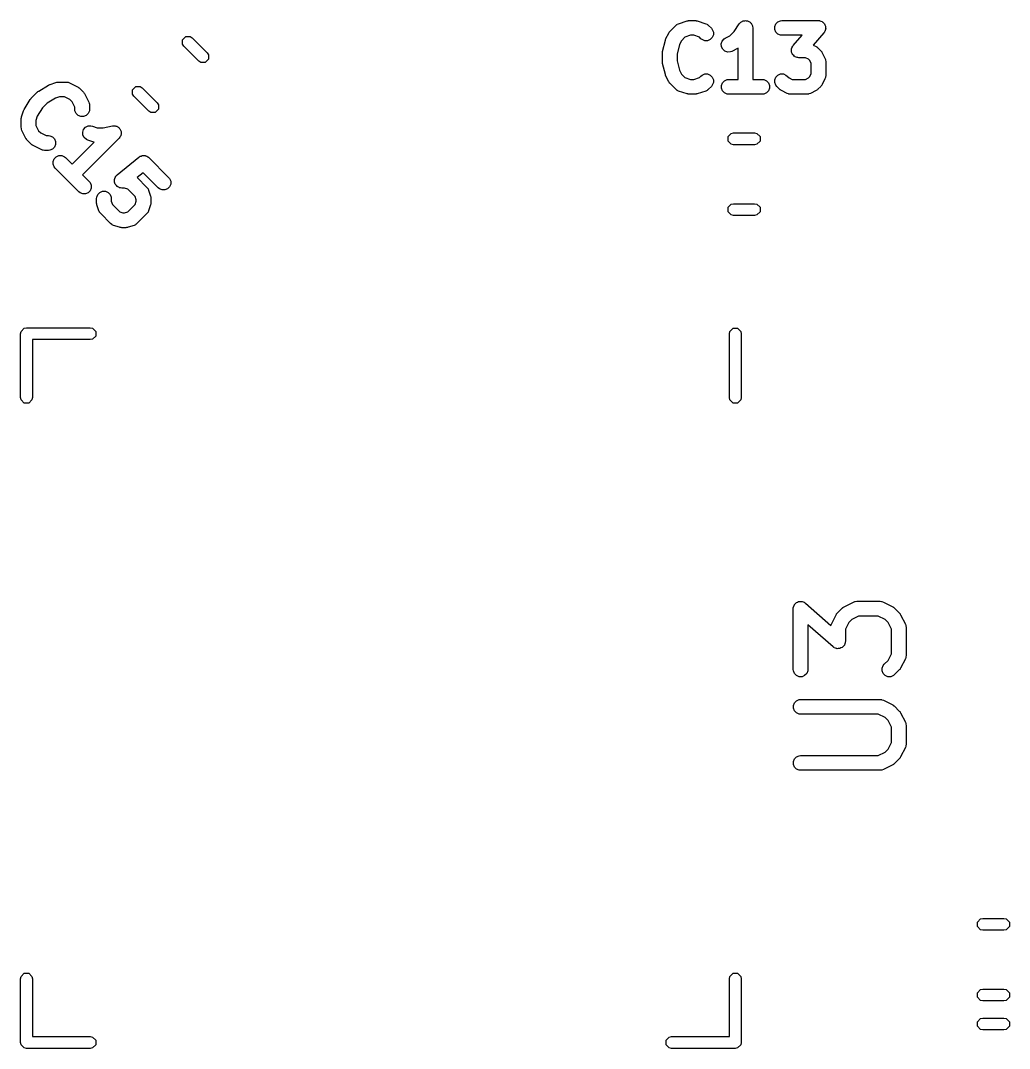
# Model space of a CAD drawing. Extents: x 53 to 255, y -141 to -27.
# Drawn here: x 109.84 to 119.91, y -117.54 to -107.07 of the extents above; entities that cross this region are included whole.
import ezdxf

# ---------------------------------------------------------------- set-up
doc = ezdxf.new("R2010")
doc.units = 0
doc.layers.add('BLACK', color=7, linetype='CONTINUOUS')

msp = doc.modelspace()

# ---------------------------------------------------------------- linework, layer by layer
at = {"layer": 'BLACK', "linetype": 'CONTINUOUS'}
for p, q in [((116.528435, -107.113266), (116.530471, -107.111501)), ((116.530471, -107.111501), (116.543896, -107.105507)), ((116.543896, -107.105507), (116.62961, -107.076936)), ((116.62961, -107.076936), (116.636863, -107.075286)), ((116.636863, -107.075286), (116.638695, -107.074528)), ((116.638695, -107.074528), (116.641349, -107.074266)), ((116.641349, -107.074266), (116.643947, -107.073676)), ((116.643947, -107.073676), (116.645921, -107.073816)), ((116.645921, -107.073816), (116.653327, -107.073087)), ((116.653327, -107.073087), (116.71047, -107.073087)), ((116.71047, -107.073087), (116.717875, -107.073816)), ((116.717875, -107.073816), (116.71985, -107.073676)), ((116.71985, -107.073676), (116.722447, -107.074266)), ((116.722447, -107.074266), (116.725102, -107.074528)), ((116.725102, -107.074528), (116.726933, -107.075286)), ((116.726933, -107.075286), (116.734187, -107.076936)), ((116.734187, -107.076936), (116.8199, -107.105507)), ((116.8199, -107.105507), (116.833326, -107.111501)), ((116.833326, -107.111501), (116.835361, -107.113266)), ((117.109327, -107.18602), (117.162353, -107.106484)), ((117.162353, -107.106484), (117.162385, -107.106444)), ((117.162385, -107.106444), (117.162396, -107.106419)), ((117.162396, -107.106419), (117.162452, -107.106362)), ((117.162452, -107.106362), (117.171668, -107.095109)), ((117.171668, -107.095109), (117.177837, -107.090977)), ((117.177837, -107.090977), (117.183088, -107.085727)), ((117.183088, -107.085727), (117.189877, -107.082914)), ((117.189877, -107.082914), (117.195983, -107.078826)), ((117.195983, -107.078826), (117.203263, -107.077369)), ((117.203263, -107.077369), (117.210124, -107.074528)), ((117.210124, -107.074528), (117.217473, -107.074528)), ((117.217473, -107.074528), (117.224678, -107.073087)), ((117.224678, -107.073087), (117.231962, -107.074528)), ((117.231962, -107.074528), (117.239388, -107.074528)), ((117.239388, -107.074528), (117.246176, -107.077339)), ((117.246176, -107.077339), (117.253385, -107.078766)), ((117.253385, -107.078766), (117.259564, -107.082885)), ((117.259564, -107.082885), (117.266424, -107.085727)), ((117.266424, -107.085727), (117.271617, -107.09092)), ((117.271617, -107.09092), (117.277734, -107.094998)), ((117.277734, -107.094998), (117.281867, -107.10117)), ((117.281867, -107.10117), (117.287116, -107.106419)), ((117.287116, -107.106419), (117.289927, -107.113206)), ((117.522626, -107.133455), (117.533825, -107.106419)), ((117.533825, -107.106419), (117.554517, -107.085727)), ((117.554517, -107.085727), (117.581553, -107.074528)), ((117.581553, -107.074528), (117.596185, -107.073087)), ((117.596185, -107.073087), (117.967613, -107.073087)), ((117.967613, -107.073087), (117.975351, -107.073849)), ((117.975351, -107.073849), (117.977319, -107.073718)), ((117.977319, -107.073718), (117.978674, -107.074176)), ((117.978674, -107.074176), (117.982245, -107.074528)), ((117.982245, -107.074528), (117.993502, -107.079191)), ((117.993502, -107.079191), (118.00504, -107.083093)), ((118.00504, -107.083093), (118.006943, -107.084758)), ((118.006943, -107.084758), (118.009281, -107.085727)), ((118.009281, -107.085727), (118.017896, -107.094342)), ((118.017896, -107.094342), (118.027064, -107.102364)), ((118.027064, -107.102364), (118.028185, -107.104631)), ((118.028185, -107.104631), (118.029973, -107.106419)), ((118.029973, -107.106419), (118.034634, -107.117672)), ((116.414817, -107.257403), (116.443388, -107.20026)), ((116.443388, -107.20026), (116.447352, -107.19396)), ((116.447352, -107.19396), (116.44811, -107.192133)), ((116.44811, -107.192133), (116.449798, -107.190076)), ((116.449798, -107.190076), (116.45122, -107.187817)), ((116.45122, -107.187817), (116.452718, -107.186517)), ((116.452718, -107.186517), (116.457437, -107.180768)), ((116.457437, -107.180768), (116.51458, -107.123625)), ((116.51458, -107.123625), (116.525945, -107.114298)), ((116.525945, -107.114298), (116.528435, -107.113266)), ((116.835361, -107.113266), (116.837852, -107.114298)), ((116.837852, -107.114298), (116.849217, -107.123625)), ((116.849217, -107.123625), (116.877789, -107.152197)), ((116.877789, -107.152197), (116.887117, -107.163562)), ((116.887117, -107.163562), (116.898315, -107.190599)), ((116.898315, -107.190599), (116.898315, -107.219862)), ((117.066043, -107.229304), (117.109327, -107.18602)), ((117.289927, -107.113206), (117.294017, -107.119313)), ((117.294017, -107.119313), (117.295473, -107.126594)), ((117.295473, -107.126594), (117.298315, -107.133455)), ((117.298315, -107.133455), (117.29974, -107.147931)), ((117.29974, -107.147931), (117.299756, -107.148008)), ((117.299756, -107.148008), (117.29975, -107.148034)), ((117.29975, -107.148034), (117.299756, -107.148087)), ((117.299756, -107.148087), (117.299756, -107.673087)), ((117.522626, -107.162719), (117.522626, -107.133455)), ((117.533825, -107.189755), (117.522626, -107.162719)), ((117.554517, -107.210447), (117.533825, -107.189755)), ((117.581553, -107.221646), (117.554517, -107.210447)), ((118.024056, -107.197475), (117.914067, -107.323175)), ((118.028577, -107.19115), (118.024056, -107.197475)), ((118.029973, -107.189755), (118.028577, -107.19115)), ((118.030521, -107.188431), (118.029973, -107.189755)), ((118.032607, -107.185514), (118.030521, -107.188431)), ((118.036508, -107.173976), (118.032607, -107.185514)), ((118.034634, -107.117672), (118.040036, -107.128595)), ((118.041172, -107.162719), (118.036508, -107.173976)), ((118.040036, -107.128595), (118.040204, -107.131118)), ((118.040204, -107.131118), (118.041172, -107.133455)), ((118.041172, -107.133455), (118.041172, -107.145639)), ((118.041172, -107.145639), (118.041982, -107.157793)), ((118.041982, -107.157793), (118.041172, -107.160188)), ((118.041172, -107.160188), (118.041172, -107.162719)), ((111.491345, -107.268545), (111.523817, -107.236073)), ((111.491345, -107.314467), (111.491345, -107.268545)), ((111.504352, -107.333932), (111.491345, -107.314467)), ((111.523817, -107.236073), (111.569739, -107.236073)), ((111.569739, -107.236073), (111.589204, -107.24908)), ((111.589204, -107.24908), (111.741708, -107.401583)), ((116.380566, -107.38704), (116.409138, -107.272754)), ((116.409138, -107.272754), (116.409523, -107.271674)), ((116.409523, -107.271674), (116.409562, -107.271135)), ((116.409562, -107.271135), (116.411889, -107.265053)), ((116.411889, -107.265053), (116.414085, -107.258908)), ((116.414085, -107.258908), (116.414407, -107.258472)), ((116.414407, -107.258472), (116.414817, -107.257403)), ((116.552664, -107.317118), (116.528327, -107.414464)), ((116.572108, -107.278228), (116.552664, -107.317118)), ((116.608127, -107.24221), (116.572108, -107.278228)), ((116.665496, -107.223087), (116.608127, -107.24221)), ((116.6983, -107.223087), (116.665496, -107.223087)), ((116.75567, -107.24221), (116.6983, -107.223087)), ((116.771723, -107.258263), (116.75567, -107.24221)), ((116.783088, -107.267591), (116.771723, -107.258263)), ((116.810125, -107.278789), (116.783088, -107.267591)), ((116.839388, -107.278789), (116.810125, -107.278789)), ((116.866424, -107.267591), (116.839388, -107.278789)), ((116.887117, -107.246898), (116.866424, -107.267591)), ((116.898315, -107.219862), (116.887117, -107.246898)), ((116.978916, -107.310136), (116.98817, -107.282374)), ((116.98099, -107.339326), (116.978916, -107.310136)), ((116.98817, -107.282374), (117.007343, -107.260267)), ((117.007343, -107.260267), (117.019786, -107.252434)), ((117.019786, -107.252434), (117.066043, -107.229304)), ((117.596185, -107.223087), (117.581553, -107.221646)), ((117.80233, -107.223087), (117.596185, -107.223087)), ((117.71117, -107.32727), (117.80233, -107.223087)), ((111.656855, -107.486436), (111.504352, -107.333932)), ((111.741708, -107.401583), (111.754714, -107.421048)), ((111.754714, -107.421048), (111.754714, -107.46697)), ((116.378327, -107.40523), (116.378578, -107.402676)), ((116.378327, -107.490944), (116.378327, -107.40523)), ((116.378416, -107.401584), (116.379225, -107.39611)), ((116.378578, -107.402676), (116.378416, -107.401584)), ((116.379225, -107.39611), (116.379768, -107.390598)), ((116.379768, -107.390598), (116.38019, -107.389576)), ((116.38019, -107.389576), (116.380566, -107.38704)), ((116.528327, -107.414464), (116.528327, -107.481709)), ((116.994078, -107.3655), (116.98099, -107.339326)), ((117.016185, -107.384673), (116.994078, -107.3655)), ((117.043947, -107.393927), (117.016185, -107.384673)), ((117.073137, -107.391853), (117.043947, -107.393927)), ((117.086868, -107.386598), (117.073137, -107.391853)), ((117.144011, -107.358026), (117.086868, -107.386598)), ((117.149756, -107.354409), (117.144011, -107.358026)), ((117.149756, -107.673087), (117.149756, -107.354409)), ((117.693244, -107.366952), (117.694054, -107.364556)), ((117.694054, -107.379105), (117.693244, -107.366952)), ((117.694054, -107.362026), (117.698717, -107.350768)), ((117.694054, -107.364556), (117.694054, -107.362026)), ((117.694054, -107.39129), (117.694054, -107.379105)), ((117.695021, -107.393626), (117.694054, -107.39129)), ((117.69519, -107.39615), (117.695021, -107.393626)), ((117.700591, -107.407072), (117.69519, -107.39615)), ((117.698717, -107.350768), (117.702619, -107.339231)), ((117.705253, -107.418326), (117.700591, -107.407072)), ((117.702619, -107.339231), (117.704704, -107.336313)), ((117.704704, -107.336313), (117.705253, -107.33499)), ((117.705253, -107.33499), (117.706648, -107.333594)), ((117.70704, -107.420113), (117.705253, -107.418326)), ((117.706648, -107.333594), (117.71117, -107.32727)), ((117.708162, -107.422381), (117.70704, -107.420113)), ((117.71733, -107.430403), (117.708162, -107.422381)), ((117.914067, -107.323175), (117.944012, -107.338148)), ((117.944012, -107.338148), (117.950308, -107.342111)), ((117.950308, -107.342111), (117.952139, -107.34287)), ((117.952139, -107.34287), (117.9542, -107.344561)), ((117.9542, -107.344561), (117.956455, -107.345981)), ((117.956455, -107.345981), (117.957751, -107.347476)), ((117.957751, -107.347476), (117.963504, -107.352197)), ((117.963504, -107.352197), (117.992075, -107.380768)), ((117.992075, -107.380768), (117.996795, -107.38652)), ((117.996795, -107.38652), (117.998292, -107.387818)), ((117.998292, -107.387818), (117.999711, -107.390073)), ((117.999711, -107.390073), (118.001402, -107.392133)), ((118.001402, -107.392133), (118.002159, -107.393962)), ((118.002159, -107.393962), (118.006124, -107.40026)), ((118.006124, -107.40026), (118.034695, -107.457404)), ((111.67632, -107.499442), (111.656855, -107.486436)), ((111.722242, -107.499442), (111.67632, -107.499442)), ((111.754714, -107.46697), (111.722242, -107.499442)), ((116.378578, -107.493497), (116.378327, -107.490944)), ((116.378416, -107.49459), (116.378578, -107.493497)), ((116.379225, -107.500063), (116.378416, -107.49459)), ((116.379768, -107.505576), (116.379225, -107.500063)), ((116.38019, -107.506597), (116.379768, -107.505576)), ((116.380566, -107.509134), (116.38019, -107.506597)), ((116.409138, -107.62342), (116.380566, -107.509134)), ((116.528327, -107.481709), (116.552664, -107.579055)), ((117.725945, -107.439018), (117.71733, -107.430403)), ((117.728282, -107.439986), (117.725945, -107.439018)), ((117.730186, -107.441652), (117.728282, -107.439986)), ((117.741723, -107.445553), (117.730186, -107.441652)), ((117.752981, -107.450217), (117.741723, -107.445553)), ((117.756551, -107.450568), (117.752981, -107.450217)), ((117.757907, -107.451027), (117.756551, -107.450568)), ((117.759874, -107.450895), (117.757907, -107.451027)), ((117.767613, -107.451658), (117.759874, -107.450895)), ((117.835622, -107.451658), (117.767613, -107.451658)), ((117.866044, -107.466869), (117.835622, -107.451658)), ((117.877402, -107.478227), (117.866044, -107.466869)), ((117.892613, -107.508648), (117.877402, -107.478227)), ((117.892613, -107.616096), (117.892613, -107.508648)), ((118.034695, -107.457404), (118.03995, -107.471136)), ((118.03995, -107.471136), (118.04014, -107.473822)), ((118.04014, -107.473822), (118.041172, -107.476312)), ((118.041172, -107.476312), (118.042613, -107.490944)), ((118.042613, -107.490944), (118.042613, -107.633801)), ((116.409523, -107.624499), (116.409138, -107.62342)), ((116.409562, -107.625039), (116.409523, -107.624499)), ((116.411889, -107.63112), (116.409562, -107.625039)), ((116.414085, -107.637266), (116.411889, -107.63112)), ((116.552664, -107.579055), (116.572108, -107.617945)), ((116.572108, -107.617945), (116.608127, -107.653964)), ((116.771723, -107.637911), (116.783088, -107.628583)), ((116.783088, -107.628583), (116.810125, -107.617385)), ((116.810125, -107.617385), (116.839388, -107.617385)), ((116.839388, -107.617385), (116.866424, -107.628583)), ((116.866424, -107.628583), (116.887117, -107.649276)), ((117.533825, -107.649275), (117.554518, -107.628583)), ((117.554518, -107.628583), (117.581555, -107.617385)), ((117.581555, -107.617385), (117.610818, -107.617385)), ((117.610818, -107.617385), (117.637854, -107.628584)), ((117.637854, -107.628584), (117.649219, -107.637912)), ((117.877402, -107.646517), (117.892613, -107.616096)), ((118.042613, -107.633801), (118.041172, -107.648433)), ((110.025938, -107.791187), (110.126953, -107.730578)), ((110.126953, -107.730578), (110.127987, -107.730087)), ((110.127987, -107.730087), (110.128397, -107.729733)), ((110.128397, -107.729733), (110.134348, -107.727076)), ((110.134348, -107.727076), (110.140241, -107.724285)), ((110.140241, -107.724285), (110.140779, -107.724204)), ((110.140779, -107.724204), (110.141823, -107.723739)), ((110.141823, -107.723739), (110.202431, -107.703536)), ((110.202431, -107.703536), (110.209686, -107.701886)), ((110.209686, -107.701886), (110.211517, -107.701128)), ((110.211517, -107.701128), (110.21417, -107.700866)), ((110.21417, -107.700866), (110.216768, -107.700276)), ((110.216768, -107.700276), (110.218742, -107.700416)), ((110.218742, -107.700416), (110.226149, -107.699687)), ((110.226149, -107.699687), (110.306961, -107.699687)), ((110.306961, -107.699687), (110.321593, -107.701128)), ((110.321593, -107.701128), (110.324082, -107.702159)), ((110.324082, -107.702159), (110.32677, -107.70235)), ((110.32677, -107.70235), (110.340502, -107.707605)), ((110.340502, -107.707605), (110.421314, -107.748011)), ((116.414407, -107.637701), (116.414085, -107.637266)), ((116.414817, -107.638771), (116.414407, -107.637701)), ((116.443388, -107.695914), (116.414817, -107.638771)), ((116.447352, -107.702213), (116.443388, -107.695914)), ((116.44811, -107.704041), (116.447352, -107.702213)), ((116.449798, -107.706097), (116.44811, -107.704041)), ((116.45122, -107.708357), (116.449798, -107.706097)), ((116.452718, -107.709656), (116.45122, -107.708357)), ((116.457437, -107.715406), (116.452718, -107.709656)), ((116.51458, -107.772549), (116.457437, -107.715406)), ((116.608127, -107.653964), (116.665496, -107.673087)), ((116.665496, -107.673087), (116.6983, -107.673087)), ((116.6983, -107.673087), (116.75567, -107.653963)), ((116.75567, -107.653963), (116.771723, -107.637911)), ((116.887117, -107.732612), (116.877789, -107.743977)), ((116.887117, -107.649276), (116.898315, -107.676312)), ((116.898315, -107.705575), (116.887117, -107.732612)), ((116.898315, -107.676312), (116.898315, -107.705575)), ((116.979768, -107.733455), (116.990967, -107.706419)), ((116.979768, -107.762719), (116.979768, -107.733455)), ((116.990967, -107.706419), (117.011659, -107.685727)), ((117.011659, -107.685727), (117.038695, -107.674528)), ((117.038695, -107.674528), (117.053327, -107.673087)), ((117.053327, -107.673087), (117.149756, -107.673087)), ((117.299756, -107.673087), (117.396184, -107.673087)), ((117.396184, -107.673087), (117.410816, -107.674528)), ((117.410816, -107.674528), (117.437852, -107.685727)), ((117.437852, -107.685727), (117.458544, -107.706419)), ((117.458544, -107.706419), (117.469743, -107.733455)), ((117.469743, -107.733455), (117.469743, -107.762719)), ((117.522626, -107.676311), (117.533825, -107.649275)), ((117.522626, -107.705574), (117.522626, -107.676311)), ((117.533824, -107.732611), (117.522626, -107.705574)), ((117.543151, -107.743976), (117.533824, -107.732611)), ((117.649219, -107.637912), (117.669183, -107.657877)), ((117.669183, -107.657877), (117.699604, -107.673087)), ((117.699604, -107.673087), (117.835624, -107.673087)), ((117.835624, -107.673087), (117.866042, -107.657877)), ((117.866042, -107.657877), (117.877402, -107.646517)), ((117.996796, -107.738223), (117.992076, -107.743976)), ((117.998292, -107.736927), (117.996796, -107.738223)), ((117.999711, -107.734672), (117.998292, -107.736927)), ((118.001403, -107.732611), (117.999711, -107.734672)), ((118.002161, -107.73078), (118.001403, -107.732611)), ((118.006124, -107.724485), (118.002161, -107.73078)), ((118.034695, -107.667341), (118.006124, -107.724485)), ((118.03995, -107.653609), (118.034695, -107.667341)), ((118.04014, -107.650922), (118.03995, -107.653609)), ((118.041172, -107.648433), (118.04014, -107.650922)), ((109.950883, -107.863075), (110.011492, -107.802466)), ((110.011492, -107.802466), (110.013473, -107.800839)), ((110.013473, -107.800839), (110.014132, -107.799951)), ((110.014132, -107.799951), (110.018579, -107.796649)), ((110.018579, -107.796649), (110.022857, -107.793139)), ((110.022857, -107.793139), (110.023878, -107.792715)), ((110.023878, -107.792715), (110.025938, -107.791187)), ((110.421314, -107.748011), (110.427611, -107.751974)), ((110.427611, -107.751974), (110.429442, -107.752733)), ((110.429442, -107.752733), (110.431502, -107.754423)), ((110.431502, -107.754423), (110.433757, -107.755843)), ((110.433757, -107.755843), (110.435054, -107.757339)), ((110.435054, -107.757339), (110.440807, -107.76206)), ((110.440807, -107.76206), (110.481213, -107.802466)), ((110.481213, -107.802466), (110.485931, -107.808215)), ((110.485931, -107.808215), (110.48743, -107.809515)), ((110.48743, -107.809515), (110.488851, -107.811773)), ((110.488851, -107.811773), (110.490541, -107.813832)), ((110.490541, -107.813832), (110.491298, -107.815661)), ((110.491298, -107.815661), (110.495262, -107.821958)), ((110.495262, -107.821958), (110.535668, -107.90277)), ((110.982228, -107.777662), (111.0147, -107.74519)), ((110.982228, -107.823584), (110.982228, -107.777662)), ((110.995235, -107.843049), (110.982228, -107.823584)), ((111.147738, -107.995553), (110.995235, -107.843049)), ((111.0147, -107.74519), (111.060622, -107.74519)), ((111.060622, -107.74519), (111.080087, -107.758197)), ((111.080087, -107.758197), (111.232591, -107.9107)), ((116.525945, -107.781876), (116.51458, -107.772549)), ((116.528435, -107.782907), (116.525945, -107.781876)), ((116.530471, -107.784673), (116.528435, -107.782907)), ((116.543896, -107.790667), (116.530471, -107.784673)), ((116.62961, -107.819238), (116.543896, -107.790667)), ((116.636863, -107.820887), (116.62961, -107.819238)), ((116.638695, -107.821646), (116.636863, -107.820887)), ((116.641349, -107.821907), (116.638695, -107.821646)), ((116.643947, -107.822498), (116.641349, -107.821907)), ((116.645921, -107.822357), (116.643947, -107.822498)), ((116.653327, -107.823087), (116.645921, -107.822357)), ((116.71047, -107.823087), (116.653327, -107.823087)), ((116.717875, -107.822357), (116.71047, -107.823087)), ((116.71985, -107.822498), (116.717875, -107.822357)), ((116.722447, -107.821907), (116.71985, -107.822498)), ((116.725102, -107.821646), (116.722447, -107.821907)), ((116.726933, -107.820887), (116.725102, -107.821646)), ((116.734187, -107.819238), (116.726933, -107.820887)), ((116.8199, -107.790667), (116.734187, -107.819238)), ((116.833326, -107.784673), (116.8199, -107.790667)), ((116.835361, -107.782907), (116.833326, -107.784673)), ((116.837852, -107.781876), (116.835361, -107.782907)), ((116.849217, -107.772549), (116.837852, -107.781876)), ((116.877789, -107.743977), (116.849217, -107.772549)), ((116.990967, -107.789755), (116.979768, -107.762719)), ((117.011659, -107.810447), (116.990967, -107.789755)), ((117.038695, -107.821646), (117.011659, -107.810447)), ((117.053327, -107.823087), (117.038695, -107.821646)), ((117.396184, -107.823087), (117.053327, -107.823087)), ((117.410816, -107.821646), (117.396184, -107.823087)), ((117.437852, -107.810447), (117.410816, -107.821646)), ((117.458544, -107.789755), (117.437852, -107.810447)), ((117.469743, -107.762719), (117.458544, -107.789755)), ((117.571722, -107.772548), (117.543151, -107.743976)), ((117.577476, -107.777271), (117.571722, -107.772548)), ((117.578773, -107.778766), (117.577476, -107.777271)), ((117.581025, -107.780183), (117.578773, -107.778766)), ((117.583087, -107.781876), (117.581025, -107.780183)), ((117.584919, -107.782634), (117.583087, -107.781876)), ((117.591215, -107.786598), (117.584919, -107.782634)), ((117.648359, -107.815169), (117.591215, -107.786598)), ((117.662091, -107.820424), (117.648359, -107.815169)), ((117.664777, -107.820614), (117.662091, -107.820424)), ((117.667267, -107.821646), (117.664777, -107.820614)), ((117.681899, -107.823087), (117.667267, -107.821646)), ((117.853328, -107.823087), (117.681899, -107.823087)), ((117.86796, -107.821646), (117.853328, -107.823087)), ((117.870449, -107.820614), (117.86796, -107.821646)), ((117.873137, -107.820424), (117.870449, -107.820614)), ((117.886869, -107.815169), (117.873137, -107.820424)), ((117.944012, -107.786598), (117.886869, -107.815169)), ((117.950309, -107.782634), (117.944012, -107.786598)), ((117.95214, -107.781876), (117.950309, -107.782634)), ((117.954199, -107.780185), (117.95214, -107.781876)), ((117.956455, -107.778766), (117.954199, -107.780185)), ((117.957753, -107.777268), (117.956455, -107.778766)), ((117.963505, -107.772548), (117.957753, -107.777268)), ((117.992076, -107.743976), (117.963505, -107.772548)), ((109.878994, -107.978535), (109.939604, -107.877521)), ((109.939604, -107.877521), (109.941132, -107.875461)), ((109.941132, -107.875461), (109.941556, -107.87444)), ((109.941556, -107.87444), (109.945066, -107.870162)), ((109.945066, -107.870162), (109.948368, -107.865715)), ((109.948368, -107.865715), (109.949256, -107.865056)), ((109.949256, -107.865056), (109.950883, -107.863075)), ((110.111029, -107.91506), (110.063478, -107.962611)), ((110.197068, -107.863437), (110.111029, -107.91506)), ((110.238319, -107.849687), (110.197068, -107.863437)), ((110.289256, -107.849687), (110.238319, -107.849687)), ((110.343347, -107.876732), (110.289256, -107.849687)), ((110.366541, -107.899926), (110.343347, -107.876732)), ((110.393586, -107.954016), (110.366541, -107.899926)), ((110.535668, -107.90277), (110.540923, -107.916502)), ((110.540923, -107.916502), (110.541113, -107.919189)), ((110.541113, -107.919189), (110.542145, -107.921679)), ((110.542145, -107.921679), (110.543586, -107.936311)), ((110.543586, -107.936311), (110.543586, -107.976717)), ((111.232591, -107.9107), (111.245597, -107.930165)), ((111.245597, -107.930165), (111.245597, -107.976087)), ((109.850302, -108.061269), (109.851952, -108.054016)), ((109.851952, -108.054016), (109.872154, -107.993407)), ((109.872154, -107.993407), (109.872622, -107.992357)), ((109.872622, -107.992357), (109.872702, -107.991824)), ((109.872702, -107.991824), (109.875492, -107.98593)), ((109.875492, -107.98593), (109.878149, -107.979981)), ((109.878149, -107.979981), (109.878502, -107.979573)), ((109.878502, -107.979573), (109.878994, -107.978535)), ((110.011852, -108.048653), (109.998103, -108.089902)), ((110.063478, -107.962611), (110.011852, -108.048653)), ((110.393586, -107.976717), (110.393586, -107.954016)), ((110.395027, -107.991349), (110.393586, -107.976717)), ((110.406226, -108.018385), (110.395027, -107.991349)), ((110.426918, -108.039077), (110.406226, -108.018385)), ((110.453954, -108.050276), (110.426918, -108.039077)), ((110.483218, -108.050276), (110.453954, -108.050276)), ((110.510254, -108.039077), (110.483218, -108.050276)), ((110.530946, -108.018385), (110.510254, -108.039077)), ((110.542145, -107.991349), (110.530946, -108.018385)), ((110.543586, -107.976717), (110.542145, -107.991349)), ((111.167203, -108.008559), (111.147738, -107.995553)), ((111.213125, -108.008559), (111.167203, -108.008559)), ((111.245597, -107.976087), (111.213125, -108.008559)), ((109.848103, -108.077733), (109.848832, -108.070327)), ((109.848103, -108.158545), (109.848103, -108.077733)), ((109.849544, -108.173177), (109.848103, -108.158545)), ((109.848692, -108.068353), (109.849282, -108.065755)), ((109.848832, -108.070327), (109.848692, -108.068353)), ((109.849282, -108.065755), (109.849544, -108.063101)), ((109.849544, -108.063101), (109.850302, -108.061269)), ((109.998103, -108.089902), (109.998103, -108.14084)), ((109.998103, -108.14084), (110.025147, -108.194929)), ((110.484241, -108.182011), (110.503415, -108.159904)), ((110.503415, -108.159904), (110.529588, -108.146818)), ((110.529588, -108.146818), (110.558778, -108.144743)), ((110.558778, -108.144743), (110.573115, -108.148003)), ((110.573115, -108.148003), (110.622177, -108.164357)), ((110.68339, -108.164357), (110.777126, -108.145611)), ((110.777126, -108.145611), (110.777177, -108.145605)), ((110.777177, -108.145605), (110.777204, -108.145595)), ((110.777204, -108.145595), (110.777287, -108.145595)), ((110.777287, -108.145595), (110.791756, -108.144154)), ((110.791756, -108.144154), (110.79904, -108.145595)), ((110.79904, -108.145595), (110.806467, -108.145595)), ((110.806467, -108.145595), (110.813256, -108.148407)), ((110.813256, -108.148407), (110.820464, -108.149833)), ((110.820464, -108.149833), (110.826639, -108.15395)), ((110.826639, -108.15395), (110.833503, -108.156793)), ((110.833503, -108.156793), (110.838703, -108.161993)), ((109.850575, -108.175666), (109.849544, -108.173177)), ((109.850766, -108.178354), (109.850575, -108.175666)), ((109.856021, -108.192086), (109.850766, -108.178354)), ((109.896427, -108.272898), (109.856021, -108.192086)), ((110.025147, -108.194929), (110.048342, -108.218123)), ((110.048342, -108.218123), (110.102433, -108.245169)), ((110.102433, -108.245169), (110.125134, -108.245169)), ((110.125134, -108.245169), (110.139766, -108.24661)), ((110.139766, -108.24661), (110.166802, -108.257809)), ((110.166802, -108.257809), (110.187494, -108.278501)), ((110.474987, -108.209774), (110.484241, -108.182011)), ((110.477062, -108.238964), (110.474987, -108.209774)), ((110.490148, -108.265137), (110.477062, -108.238964)), ((110.622177, -108.164357), (110.68339, -108.164357)), ((110.838703, -108.161993), (110.844812, -108.166066)), ((110.844812, -108.166066), (110.84894, -108.17223)), ((110.854196, -108.260822), (110.844962, -108.272072)), ((110.84894, -108.17223), (110.854196, -108.177486)), ((110.854196, -108.177486), (110.857009, -108.184277)), ((110.857039, -108.253955), (110.854196, -108.260822)), ((110.857009, -108.184277), (110.861096, -108.19038)), ((110.861155, -108.247783), (110.857039, -108.253955)), ((110.861096, -108.19038), (110.862552, -108.19766)), ((110.86258, -108.240577), (110.861155, -108.247783)), ((110.862552, -108.19766), (110.865394, -108.204522)), ((110.865394, -108.233785), (110.86258, -108.240577)), ((110.865394, -108.204522), (110.865394, -108.21187)), ((110.865394, -108.21187), (110.866835, -108.219076)), ((110.866835, -108.219076), (110.865394, -108.226358)), ((110.865394, -108.226358), (110.865394, -108.233785)), ((117.047202, -108.255355), (117.079674, -108.222883)), ((117.047202, -108.301277), (117.047202, -108.255355)), ((117.079674, -108.222883), (117.102635, -108.218316)), ((117.102635, -108.218316), (117.318307, -108.218316)), ((117.318307, -108.218316), (117.341268, -108.222883)), ((117.341268, -108.222883), (117.37374, -108.255355)), ((117.37374, -108.255355), (117.37374, -108.301277)), ((109.90039, -108.279194), (109.896427, -108.272898)), ((109.901149, -108.281025), (109.90039, -108.279194)), ((109.90284, -108.283086), (109.901149, -108.281025)), ((109.90426, -108.285341), (109.90284, -108.283086)), ((109.905755, -108.286638), (109.90426, -108.285341)), ((109.910477, -108.292391), (109.905755, -108.286638)), ((109.950883, -108.332796), (109.910477, -108.292391)), ((109.956632, -108.337514), (109.950883, -108.332796)), ((109.957932, -108.339013), (109.956632, -108.337514)), ((109.96019, -108.340434), (109.957932, -108.339013)), ((109.962249, -108.342124), (109.96019, -108.340434)), ((109.964078, -108.342881), (109.962249, -108.342124)), ((109.970375, -108.346845), (109.964078, -108.342881)), ((110.051187, -108.387251), (109.970375, -108.346845)), ((110.187494, -108.361837), (110.166802, -108.382529)), ((110.187494, -108.278501), (110.198693, -108.305537)), ((110.198693, -108.334801), (110.187494, -108.361837)), ((110.198693, -108.305537), (110.198693, -108.334801)), ((110.36757, -108.537352), (110.592909, -108.312013)), ((110.844868, -108.272187), (110.473636, -108.643418)), ((110.512255, -108.284311), (110.490148, -108.265137)), ((110.525681, -108.290305), (110.512255, -108.284311)), ((110.586289, -108.310508), (110.525681, -108.290305)), ((110.592909, -108.312013), (110.586289, -108.310508)), ((110.844902, -108.272144), (110.844868, -108.272187)), ((110.844923, -108.272131), (110.844902, -108.272144)), ((110.844962, -108.272072), (110.844923, -108.272131)), ((117.079674, -108.333749), (117.047202, -108.301277)), ((117.102635, -108.338316), (117.079674, -108.333749)), ((117.318307, -108.338316), (117.102635, -108.338316)), ((117.341268, -108.333749), (117.318307, -108.338316)), ((117.37374, -108.301277), (117.341268, -108.333749)), ((110.064919, -108.392506), (110.051187, -108.387251)), ((110.067606, -108.392696), (110.064919, -108.392506)), ((110.070096, -108.393728), (110.067606, -108.392696)), ((110.084728, -108.395169), (110.070096, -108.393728)), ((110.125134, -108.395169), (110.084728, -108.395169)), ((110.139766, -108.393728), (110.125134, -108.395169)), ((110.166802, -108.382529), (110.139766, -108.393728)), ((110.183991, -108.480532), (110.204684, -108.45984)), ((110.204684, -108.45984), (110.23172, -108.448641)), ((110.23172, -108.448641), (110.260983, -108.448641)), ((110.260983, -108.448641), (110.28802, -108.459839)), ((110.28802, -108.459839), (110.299385, -108.469167)), ((110.299385, -108.469167), (110.36757, -108.537352)), ((110.825154, -108.64598), (111.047388, -108.464153)), ((111.047388, -108.464153), (111.051915, -108.461137)), ((111.051915, -108.461137), (111.053213, -108.45984)), ((111.053213, -108.45984), (111.054934, -108.459126)), ((111.054934, -108.459126), (111.059625, -108.456003)), ((111.059625, -108.456003), (111.070124, -108.452835)), ((111.070124, -108.452835), (111.08025, -108.448641)), ((111.08025, -108.448641), (111.084025, -108.448641)), ((111.084025, -108.448641), (111.087641, -108.44755)), ((111.087641, -108.44755), (111.09855, -108.448641)), ((111.09855, -108.448641), (111.109512, -108.448641)), ((111.109512, -108.448641), (111.113, -108.450086)), ((111.113, -108.450086), (111.116759, -108.450462)), ((111.116759, -108.450462), (111.126421, -108.455645)), ((111.126421, -108.455645), (111.136549, -108.45984)), ((111.136549, -108.45984), (111.140902, -108.463412)), ((111.140902, -108.463412), (111.142547, -108.464295)), ((111.142547, -108.464295), (111.14371, -108.465717)), ((111.14371, -108.465717), (111.147914, -108.469167)), ((111.147914, -108.469167), (111.349944, -108.671197)), ((110.172793, -108.507569), (110.183991, -108.480532)), ((110.172793, -108.536832), (110.172793, -108.507569)), ((110.183992, -108.563868), (110.172793, -108.536832)), ((110.193319, -108.575233), (110.183992, -108.563868)), ((110.435756, -108.817669), (110.193319, -108.575233)), ((110.473636, -108.643418), (110.541822, -108.711603)), ((110.800533, -108.685905), (110.800909, -108.682149)), ((110.800909, -108.682149), (110.806091, -108.672487)), ((110.806091, -108.672487), (110.810287, -108.662359)), ((110.810287, -108.662359), (110.812956, -108.659689)), ((110.812956, -108.659689), (110.814742, -108.656361)), ((110.814742, -108.656361), (110.825154, -108.64598)), ((111.089841, -108.623226), (111.028727, -108.673229)), ((111.028727, -108.673229), (111.127711, -108.772213)), ((111.243878, -108.777263), (111.089841, -108.623226)), ((111.349944, -108.671197), (111.359272, -108.682563)), ((111.359272, -108.682563), (111.37047, -108.709599)), ((110.541822, -108.711603), (110.551149, -108.722968)), ((110.551149, -108.722968), (110.562348, -108.750004)), ((110.562348, -108.779267), (110.55115, -108.806304)), ((110.562348, -108.750004), (110.562348, -108.779267)), ((110.797997, -108.711266), (110.799088, -108.700357)), ((110.799088, -108.714882), (110.797997, -108.711266)), ((110.799088, -108.689395), (110.800533, -108.685905)), ((110.799088, -108.700357), (110.799088, -108.689395)), ((110.799088, -108.718659), (110.799088, -108.714882)), ((110.803283, -108.728786), (110.799088, -108.718659)), ((110.80645, -108.739283), (110.803283, -108.728786)), ((110.808841, -108.742206), (110.80645, -108.739283)), ((110.810287, -108.745695), (110.808841, -108.742206)), ((110.818037, -108.753445), (110.810287, -108.745695)), ((110.824981, -108.761932), (110.818037, -108.753445)), ((110.828309, -108.763717), (110.824981, -108.761932)), ((110.830979, -108.766387), (110.828309, -108.763717)), ((110.841107, -108.770582), (110.830979, -108.766387)), ((110.850769, -108.775765), (110.841107, -108.770582)), ((110.854525, -108.77614), (110.850769, -108.775765)), ((110.858015, -108.777586), (110.854525, -108.77614)), ((110.872647, -108.779027), (110.858015, -108.777586)), ((110.900883, -108.779027), (110.872647, -108.779027)), ((110.933148, -108.789782), (110.900883, -108.779027)), ((111.127711, -108.772213), (111.137038, -108.783578)), ((111.137038, -108.783578), (111.138068, -108.786066)), ((111.138068, -108.786066), (111.139835, -108.788103)), ((111.139835, -108.788103), (111.145829, -108.801529)), ((111.255244, -108.786591), (111.243878, -108.777263)), ((111.28228, -108.797789), (111.255244, -108.786591)), ((111.338579, -108.786591), (111.311543, -108.797789)), ((111.359272, -108.765898), (111.338579, -108.786591)), ((111.37047, -108.738862), (111.359272, -108.765898)), ((111.37047, -108.709599), (111.37047, -108.738862)), ((110.447121, -108.826997), (110.435756, -108.817669)), ((110.474158, -108.838195), (110.447121, -108.826997)), ((110.503421, -108.838195), (110.474158, -108.838195)), ((110.530457, -108.826996), (110.503421, -108.838195)), ((110.55115, -108.806304), (110.530457, -108.826996)), ((110.61582, -108.885855), (110.617261, -108.871223)), ((110.61582, -108.926261), (110.61582, -108.885855)), ((110.617261, -108.871223), (110.62846, -108.844187)), ((110.62846, -108.844187), (110.649152, -108.823495)), ((110.649152, -108.823495), (110.676188, -108.812296)), ((110.676188, -108.812296), (110.705452, -108.812296)), ((110.705452, -108.812296), (110.732488, -108.823495)), ((110.732488, -108.823495), (110.75318, -108.844187)), ((110.75318, -108.844187), (110.764379, -108.871223)), ((110.764379, -108.871223), (110.76582, -108.885855)), ((110.76582, -108.885855), (110.76582, -108.91409)), ((111.009126, -108.86576), (110.933148, -108.789782)), ((111.019881, -108.898025), (111.009126, -108.86576)), ((111.145829, -108.801529), (111.166032, -108.862137)), ((111.166032, -108.862137), (111.167681, -108.869392)), ((111.167681, -108.869392), (111.16844, -108.871223)), ((111.16844, -108.871223), (111.168701, -108.873876)), ((111.168701, -108.873876), (111.169292, -108.876474)), ((111.169292, -108.876474), (111.169151, -108.878448)), ((111.169151, -108.878448), (111.169881, -108.885855)), ((111.169881, -108.885855), (111.169881, -108.926261)), ((111.311543, -108.797789), (111.28228, -108.797789)), ((110.616549, -108.933666), (110.61582, -108.926261)), ((110.616409, -108.935641), (110.616549, -108.933666)), ((110.616999, -108.938238), (110.616409, -108.935641)), ((110.617261, -108.940893), (110.616999, -108.938238)), ((110.618019, -108.942724), (110.617261, -108.940893)), ((110.619669, -108.949978), (110.618019, -108.942724)), ((110.639872, -109.010587), (110.619669, -108.949978)), ((110.76582, -108.91409), (110.776575, -108.946356)), ((110.776575, -108.946356), (110.852552, -109.022333)), ((110.933148, -109.022332), (111.009126, -108.946355)), ((111.009126, -108.946355), (111.019881, -108.914091)), ((111.019881, -108.914091), (111.019881, -108.898025)), ((111.166032, -108.949979), (111.145829, -109.010587)), ((111.167681, -108.942723), (111.166032, -108.949979)), ((111.16844, -108.940893), (111.167681, -108.942723)), ((111.168701, -108.938239), (111.16844, -108.940893)), ((111.169292, -108.935642), (111.168701, -108.938239)), ((111.169881, -108.926261), (111.169151, -108.933667)), ((111.169151, -108.933667), (111.169292, -108.935642)), ((117.047202, -108.975355), (117.079674, -108.942883)), ((117.047202, -109.021277), (117.047202, -108.975355)), ((117.079674, -108.942883), (117.102635, -108.938316)), ((117.102635, -108.938316), (117.318307, -108.938316)), ((117.318307, -108.938316), (117.341268, -108.942883)), ((117.341268, -108.942883), (117.37374, -108.975355)), ((117.37374, -108.975355), (117.37374, -109.021277)), ((110.645866, -109.024012), (110.639872, -109.010587)), ((110.647631, -109.026047), (110.645866, -109.024012)), ((110.648663, -109.028538), (110.647631, -109.026047)), ((110.65799, -109.039903), (110.648663, -109.028538)), ((110.759005, -109.140918), (110.65799, -109.039903)), ((110.852552, -109.022333), (110.884817, -109.033088)), ((110.884817, -109.033088), (110.900883, -109.033088)), ((110.900883, -109.033088), (110.933148, -109.022332)), ((111.12771, -109.039904), (111.026695, -109.140918)), ((111.137038, -109.028538), (111.12771, -109.039904)), ((111.138068, -109.026049), (111.137038, -109.028538)), ((111.139835, -109.024013), (111.138068, -109.026049)), ((111.145829, -109.010587), (111.139835, -109.024013)), ((117.079674, -109.053749), (117.047202, -109.021277)), ((117.102635, -109.058316), (117.079674, -109.053749)), ((117.318307, -109.058316), (117.102635, -109.058316)), ((117.341268, -109.053749), (117.318307, -109.058316)), ((117.37374, -109.021277), (117.341268, -109.053749)), ((110.77037, -109.150246), (110.759005, -109.140918)), ((110.77286, -109.151277), (110.77037, -109.150246)), ((110.774895, -109.153042), (110.77286, -109.151277)), ((110.788321, -109.159036), (110.774895, -109.153042)), ((110.848929, -109.179239), (110.788321, -109.159036)), ((110.856184, -109.180888), (110.848929, -109.179239)), ((110.858015, -109.181647), (110.856184, -109.180888)), ((110.860668, -109.181908), (110.858015, -109.181647)), ((110.863266, -109.182499), (110.860668, -109.181908)), ((110.86524, -109.182358), (110.863266, -109.182499)), ((110.872647, -109.183088), (110.86524, -109.182358)), ((110.913053, -109.183088), (110.872647, -109.183088)), ((110.920458, -109.182358), (110.913053, -109.183088)), ((110.922433, -109.182499), (110.920458, -109.182358)), ((110.92503, -109.181908), (110.922433, -109.182499)), ((110.927685, -109.181647), (110.92503, -109.181908)), ((110.929516, -109.180888), (110.927685, -109.181647)), ((110.93677, -109.179239), (110.929516, -109.180888)), ((110.997379, -109.159036), (110.93677, -109.179239)), ((111.010804, -109.153042), (110.997379, -109.159036)), ((111.012838, -109.151277), (111.010804, -109.153042)), ((111.015329, -109.150246), (111.012838, -109.151277)), ((111.026695, -109.140918), (111.015329, -109.150246)), ((109.841489, -110.263566), (109.846056, -110.240605)), ((109.846056, -110.240605), (109.878528, -110.208133)), ((109.878528, -110.208133), (109.901489, -110.203566)), ((109.901489, -110.203566), (110.551489, -110.203566)), ((110.551489, -110.203566), (110.57445, -110.208133)), ((110.57445, -110.208133), (110.606922, -110.240605)), ((110.606922, -110.240605), (110.606922, -110.286527)), ((117.061489, -110.263566), (117.066056, -110.240605)), ((117.066056, -110.240605), (117.098528, -110.208133)), ((117.098528, -110.208133), (117.14445, -110.208133)), ((117.14445, -110.208133), (117.176922, -110.240605)), ((117.176922, -110.240605), (117.181489, -110.263566)), ((109.841489, -110.913566), (109.841489, -110.263566)), ((110.551489, -110.323566), (109.961489, -110.323566)), ((109.961489, -110.323566), (109.961489, -110.913566)), ((110.57445, -110.318999), (110.551489, -110.323566)), ((110.606922, -110.286527), (110.57445, -110.318999)), ((117.061489, -110.913566), (117.061489, -110.263566)), ((117.181489, -110.263566), (117.181489, -110.913566)), ((109.846056, -110.936527), (109.841489, -110.913566)), ((109.878528, -110.968999), (109.846056, -110.936527)), ((109.92445, -110.968999), (109.878528, -110.968999)), ((109.956922, -110.936527), (109.92445, -110.968999)), ((109.961489, -110.913566), (109.956922, -110.936527)), ((117.066056, -110.936527), (117.061489, -110.913566)), ((117.098528, -110.968999), (117.066056, -110.936527)), ((117.14445, -110.968999), (117.098528, -110.968999)), ((117.176922, -110.936527), (117.14445, -110.968999)), ((117.181489, -110.913566), (117.176922, -110.936527)), ((117.711308, -113.064042), (117.71207, -113.056303)), ((117.711308, -113.683089), (117.711308, -113.064042)), ((117.711939, -113.054336), (117.712397, -113.05298)), ((117.71207, -113.056303), (117.711939, -113.054336)), ((117.712397, -113.05298), (117.712749, -113.04941)), ((117.712749, -113.04941), (117.717412, -113.038152)), ((117.717412, -113.038152), (117.721314, -113.026615)), ((117.721314, -113.026615), (117.722979, -113.02471)), ((117.722979, -113.02471), (117.723948, -113.022374)), ((117.723948, -113.022374), (117.732558, -113.013763)), ((117.732558, -113.013763), (117.740584, -113.004591)), ((117.740584, -113.004591), (117.742853, -113.003468)), ((117.742853, -113.003468), (117.74464, -113.001682)), ((117.74464, -113.001682), (117.75589, -112.997021)), ((117.75589, -112.997021), (117.766816, -112.991619)), ((117.766816, -112.991619), (117.769339, -112.99145)), ((117.769339, -112.99145), (117.771676, -112.990483)), ((117.771676, -112.990483), (117.783861, -112.990483)), ((117.783861, -112.990483), (117.796014, -112.989673)), ((117.796014, -112.989673), (117.798409, -112.990483)), ((117.798409, -112.990483), (117.80094, -112.990483)), ((117.80094, -112.990483), (117.812197, -112.995146)), ((117.812197, -112.995146), (117.823735, -112.999048)), ((117.823735, -112.999048), (117.826652, -113.001133)), ((117.826652, -113.001133), (117.827976, -113.001682)), ((117.827976, -113.001682), (117.829371, -113.003077)), ((117.829371, -113.003077), (117.835696, -113.007599)), ((117.835696, -113.007599), (118.095005, -113.234494)), ((118.161846, -113.106247), (118.209465, -113.058628)), ((118.209465, -113.058628), (118.215214, -113.053909)), ((118.215214, -113.053909), (118.216514, -113.052411)), ((118.216514, -113.052411), (118.218773, -113.050989)), ((118.218773, -113.050989), (118.22083, -113.049301)), ((118.22083, -113.049301), (118.222657, -113.048543)), ((118.222657, -113.048543), (118.228957, -113.044579)), ((118.228957, -113.044579), (118.324195, -112.99696)), ((118.324195, -112.99696), (118.337926, -112.991705)), ((118.337926, -112.991705), (118.340615, -112.991513)), ((118.340615, -112.991513), (118.343104, -112.990483)), ((118.343104, -112.990483), (118.357736, -112.989042)), ((118.357736, -112.989042), (118.595831, -112.989042)), ((118.595831, -112.989042), (118.610463, -112.990483)), ((118.610463, -112.990483), (118.612952, -112.991514)), ((118.612952, -112.991514), (118.61564, -112.991705)), ((118.61564, -112.991705), (118.629372, -112.99696)), ((118.629372, -112.99696), (118.72461, -113.044579)), ((118.72461, -113.044579), (118.730906, -113.048542)), ((118.730906, -113.048542), (118.732736, -113.0493)), ((118.732736, -113.0493), (118.734794, -113.050989)), ((118.734794, -113.050989), (118.737053, -113.052411)), ((118.737053, -113.052411), (118.738352, -113.053909)), ((118.738352, -113.053909), (118.744101, -113.058627)), ((118.744101, -113.058627), (118.791721, -113.106246)), ((118.100178, -113.220977), (118.147797, -113.125739)), ((118.147797, -113.125739), (118.151761, -113.119439)), ((118.151761, -113.119439), (118.152519, -113.117612)), ((118.152519, -113.117612), (118.154207, -113.115555)), ((118.154207, -113.115555), (118.155629, -113.113296)), ((118.155629, -113.113296), (118.157127, -113.111996)), ((118.157127, -113.111996), (118.161846, -113.106247)), ((118.306925, -113.1733), (118.276518, -113.203707)), ((118.375441, -113.139042), (118.306925, -113.1733)), ((118.578126, -113.139042), (118.375441, -113.139042)), ((118.646642, -113.1733), (118.578126, -113.139042)), ((118.67705, -113.203707), (118.646642, -113.1733)), ((118.791721, -113.106246), (118.796439, -113.111995)), ((118.796439, -113.111995), (118.797939, -113.113296)), ((118.797939, -113.113296), (118.799361, -113.115555)), ((118.799361, -113.115555), (118.801049, -113.117612)), ((118.801049, -113.117612), (118.801806, -113.119439)), ((118.801806, -113.119439), (118.805771, -113.125739)), ((118.805771, -113.125739), (118.85339, -113.220977)), ((118.117872, -113.453818), (117.861308, -113.229324)), ((117.861308, -113.229324), (117.861308, -113.683089)), ((118.095005, -113.234494), (118.100178, -113.220977)), ((118.276518, -113.203707), (118.24226, -113.272223)), ((118.24226, -113.272223), (118.24226, -113.397375)), ((118.711308, -113.272223), (118.67705, -113.203707)), ((118.711308, -113.522527), (118.711308, -113.272223)), ((118.85339, -113.220977), (118.858645, -113.234708)), ((118.858645, -113.234708), (118.858836, -113.237397)), ((118.858836, -113.237397), (118.859867, -113.239886)), ((118.859867, -113.239886), (118.861308, -113.254518)), ((118.861308, -113.254518), (118.861308, -113.540232)), ((118.124196, -113.458339), (118.117872, -113.453818)), ((118.125592, -113.459735), (118.124196, -113.458339)), ((118.126915, -113.460283), (118.125592, -113.459735)), ((118.129833, -113.462369), (118.126915, -113.460283)), ((118.14137, -113.46627), (118.129833, -113.462369)), ((118.152628, -113.470934), (118.14137, -113.46627)), ((118.155159, -113.470934), (118.152628, -113.470934)), ((118.157554, -113.471744), (118.155159, -113.470934)), ((118.169707, -113.470934), (118.157554, -113.471744)), ((118.181892, -113.470934), (118.169707, -113.470934)), ((118.184228, -113.469966), (118.181892, -113.470934)), ((118.186752, -113.469798), (118.184228, -113.469966)), ((118.197677, -113.464395), (118.186752, -113.469798)), ((118.208928, -113.459735), (118.197677, -113.464395)), ((118.210714, -113.457948), (118.208928, -113.459735)), ((118.212984, -113.456826), (118.210714, -113.457948)), ((118.221009, -113.447653), (118.212984, -113.456826)), ((118.22962, -113.439043), (118.221009, -113.447653)), ((118.230588, -113.436706), (118.22962, -113.439043)), ((118.232254, -113.434802), (118.230588, -113.436706)), ((118.236155, -113.423264), (118.232254, -113.434802)), ((118.240819, -113.412007), (118.236155, -113.423264)), ((118.24117, -113.408436), (118.240819, -113.412007)), ((118.241629, -113.407081), (118.24117, -113.408436)), ((118.24226, -113.397375), (118.241497, -113.405113)), ((118.241497, -113.405113), (118.241629, -113.407081)), ((118.638037, -113.630055), (118.67705, -113.591042)), ((118.67705, -113.591042), (118.711308, -113.522527)), ((118.85339, -113.573773), (118.805771, -113.669011)), ((118.858645, -113.560042), (118.85339, -113.573773)), ((118.858836, -113.557352), (118.858645, -113.560042)), ((118.859867, -113.554864), (118.858836, -113.557352)), ((118.861308, -113.540232), (118.859867, -113.554864)), ((117.712749, -113.697721), (117.711308, -113.683089)), ((117.723948, -113.724757), (117.712749, -113.697721)), ((117.859867, -113.697721), (117.848668, -113.724757)), ((117.861308, -113.683089), (117.859867, -113.697721)), ((118.61751, -113.668457), (118.628709, -113.641421)), ((118.61751, -113.69772), (118.61751, -113.668457)), ((118.628708, -113.724756), (118.61751, -113.69772)), ((118.628709, -113.641421), (118.638037, -113.630055)), ((118.791721, -113.688504), (118.744101, -113.736123)), ((118.796439, -113.682754), (118.791721, -113.688504)), ((118.797939, -113.681454), (118.796439, -113.682754)), ((118.799361, -113.679194), (118.797939, -113.681454)), ((118.801049, -113.677138), (118.799361, -113.679194)), ((118.801806, -113.67531), (118.801049, -113.677138)), ((118.805771, -113.669011), (118.801806, -113.67531)), ((117.74464, -113.745449), (117.723948, -113.724757)), ((117.771676, -113.756648), (117.74464, -113.745449)), ((117.80094, -113.756648), (117.771676, -113.756648)), ((117.827976, -113.745449), (117.80094, -113.756648)), ((117.848668, -113.724757), (117.827976, -113.745449)), ((118.649401, -113.745449), (118.628708, -113.724756)), ((118.676437, -113.756648), (118.649401, -113.745449)), ((118.7057, -113.756648), (118.676437, -113.756648)), ((118.732736, -113.74545), (118.7057, -113.756648)), ((118.744101, -113.736123), (118.732736, -113.74545)), ((117.712749, -114.04941), (117.723948, -114.022374)), ((117.723948, -114.022374), (117.74464, -114.001682)), ((117.74464, -114.001682), (117.771676, -113.990483)), ((117.771676, -113.990483), (117.786308, -113.989042)), ((117.786308, -113.989042), (118.595831, -113.989042)), ((118.595831, -113.989042), (118.610463, -113.990483)), ((118.610463, -113.990483), (118.612952, -113.991514)), ((118.612952, -113.991514), (118.61564, -113.991705)), ((118.61564, -113.991705), (118.629372, -113.99696)), ((118.629372, -113.99696), (118.72461, -114.044579)), ((117.712749, -114.078674), (117.712749, -114.04941)), ((117.723948, -114.10571), (117.712749, -114.078674)), ((117.74464, -114.126402), (117.723948, -114.10571)), ((117.771676, -114.137601), (117.74464, -114.126402)), ((118.72461, -114.044579), (118.730906, -114.048542)), ((118.730906, -114.048542), (118.732736, -114.0493)), ((118.732736, -114.0493), (118.734794, -114.050989)), ((118.734794, -114.050989), (118.737053, -114.052411)), ((118.737053, -114.052411), (118.738352, -114.053909)), ((118.738352, -114.053909), (118.744101, -114.058627)), ((118.744101, -114.058627), (118.791721, -114.106246)), ((118.791721, -114.106246), (118.796439, -114.111995)), ((118.796439, -114.111995), (118.797939, -114.113296)), ((118.797939, -114.113296), (118.799361, -114.115555)), ((118.799361, -114.115555), (118.801049, -114.117612)), ((118.801049, -114.117612), (118.801806, -114.119439)), ((118.801806, -114.119439), (118.805771, -114.125739)), ((118.805771, -114.125739), (118.85339, -114.220977)), ((117.786308, -114.139042), (117.771676, -114.137601)), ((118.578126, -114.139042), (117.786308, -114.139042)), ((118.646642, -114.1733), (118.578126, -114.139042)), ((118.67705, -114.203707), (118.646642, -114.1733)), ((118.711308, -114.272223), (118.67705, -114.203707)), ((118.85339, -114.220977), (118.858645, -114.234708)), ((118.711308, -114.427289), (118.711308, -114.272223)), ((118.858645, -114.234708), (118.858836, -114.237397)), ((118.858836, -114.237397), (118.859867, -114.239886)), ((118.859867, -114.239886), (118.861308, -114.254518)), ((118.861308, -114.254518), (118.861308, -114.444994)), ((118.67705, -114.495804), (118.711308, -114.427289)), ((118.578126, -114.56047), (118.646642, -114.526211)), ((118.646642, -114.526211), (118.67705, -114.495804)), ((118.85339, -114.478535), (118.805771, -114.573773)), ((118.858645, -114.464804), (118.85339, -114.478535)), ((118.858836, -114.462114), (118.858645, -114.464804)), ((118.859867, -114.459626), (118.858836, -114.462114)), ((118.861308, -114.444994), (118.859867, -114.459626)), ((117.712749, -114.620838), (117.723948, -114.593802)), ((117.712749, -114.650102), (117.712749, -114.620838)), ((117.723948, -114.677138), (117.712749, -114.650102)), ((117.723948, -114.593802), (117.74464, -114.57311)), ((117.74464, -114.57311), (117.771676, -114.561911)), ((117.771676, -114.561911), (117.786308, -114.56047)), ((117.786308, -114.56047), (118.578126, -114.56047)), ((118.730906, -114.650969), (118.72461, -114.654933)), ((118.732736, -114.650212), (118.730906, -114.650969)), ((118.734794, -114.648522), (118.732736, -114.650212)), ((118.737053, -114.647101), (118.734794, -114.648522)), ((118.738352, -114.645602), (118.737053, -114.647101)), ((118.744101, -114.640885), (118.738352, -114.645602)), ((118.791721, -114.593266), (118.744101, -114.640885)), ((118.796439, -114.587516), (118.791721, -114.593266)), ((118.797939, -114.586216), (118.796439, -114.587516)), ((118.799361, -114.583956), (118.797939, -114.586216)), ((118.801049, -114.5819), (118.799361, -114.583956)), ((118.801806, -114.580072), (118.801049, -114.5819)), ((118.805771, -114.573773), (118.801806, -114.580072)), ((117.74464, -114.69783), (117.723948, -114.677138)), ((117.771676, -114.709029), (117.74464, -114.69783)), ((117.786308, -114.71047), (117.771676, -114.709029)), ((118.595831, -114.71047), (117.786308, -114.71047)), ((118.610463, -114.709029), (118.595831, -114.71047)), ((118.612952, -114.707997), (118.610463, -114.709029)), ((118.61564, -114.707807), (118.612952, -114.707997)), ((118.629372, -114.702552), (118.61564, -114.707807)), ((118.72461, -114.654933), (118.629372, -114.702552)), ((119.619674, -116.223883), (119.642635, -116.219316)), ((119.642635, -116.219316), (119.858307, -116.219316)), ((119.858307, -116.219316), (119.881268, -116.223883)), ((119.587202, -116.256355), (119.619674, -116.223883)), ((119.587202, -116.302277), (119.587202, -116.256355)), ((119.619674, -116.334749), (119.587202, -116.302277)), ((119.881268, -116.223883), (119.91374, -116.256355)), ((119.91374, -116.302277), (119.881268, -116.334749)), ((119.91374, -116.256355), (119.91374, -116.302277)), ((119.642635, -116.339316), (119.619674, -116.334749)), ((119.858307, -116.339316), (119.642635, -116.339316)), ((119.881268, -116.334749), (119.858307, -116.339316)), ((109.841489, -116.833566), (109.846056, -116.810605)), ((109.841489, -117.483566), (109.841489, -116.833566)), ((109.846056, -116.810605), (109.878528, -116.778133)), ((109.878528, -116.778133), (109.92445, -116.778133)), ((109.92445, -116.778133), (109.956922, -116.810605)), ((109.956922, -116.810605), (109.961489, -116.833566)), ((109.961489, -116.833566), (109.961489, -117.423566)), ((117.061489, -116.833566), (117.066056, -116.810605)), ((117.061489, -117.423566), (117.061489, -116.833566)), ((117.066056, -116.810605), (117.098528, -116.778133)), ((117.098528, -116.778133), (117.14445, -116.778133)), ((117.14445, -116.778133), (117.176922, -116.810605)), ((117.176922, -116.810605), (117.181489, -116.833566)), ((117.181489, -116.833566), (117.181489, -117.483566)), ((119.587202, -116.976355), (119.619674, -116.943883)), ((119.619674, -116.943883), (119.642635, -116.939316)), ((119.642635, -116.939316), (119.858307, -116.939316)), ((119.858307, -116.939316), (119.881268, -116.943883)), ((119.881268, -116.943883), (119.91374, -116.976355)), ((119.587202, -117.022277), (119.587202, -116.976355)), ((119.619674, -117.054749), (119.587202, -117.022277)), ((119.642635, -117.059316), (119.619674, -117.054749)), ((119.858307, -117.059316), (119.642635, -117.059316)), ((119.881268, -117.054749), (119.858307, -117.059316)), ((119.91374, -117.022277), (119.881268, -117.054749)), ((119.91374, -116.976355), (119.91374, -117.022277)), ((119.587202, -117.272355), (119.619674, -117.239883)), ((119.619674, -117.239883), (119.642635, -117.235316)), ((119.642635, -117.235316), (119.858307, -117.235316)), ((119.858307, -117.235316), (119.881268, -117.239883)), ((119.881268, -117.239883), (119.91374, -117.272355)), ((119.587202, -117.318277), (119.587202, -117.272355)), ((119.619674, -117.350749), (119.587202, -117.318277)), ((119.642635, -117.355316), (119.619674, -117.350749)), ((119.858307, -117.355316), (119.642635, -117.355316)), ((119.881268, -117.350749), (119.858307, -117.355316)), ((119.91374, -117.318277), (119.881268, -117.350749)), ((119.91374, -117.272355), (119.91374, -117.318277)), ((109.961489, -117.423566), (110.551489, -117.423566)), ((110.551489, -117.423566), (110.57445, -117.428133)), ((110.57445, -117.428133), (110.606922, -117.460605)), ((110.606922, -117.460605), (110.606922, -117.506527)), ((116.416056, -117.460605), (116.448528, -117.428133)), ((116.416056, -117.506527), (116.416056, -117.460605)), ((116.448528, -117.428133), (116.471489, -117.423566)), ((116.471489, -117.423566), (117.061489, -117.423566)), ((109.846056, -117.506527), (109.841489, -117.483566)), ((109.878528, -117.538999), (109.846056, -117.506527)), ((109.901489, -117.543566), (109.878528, -117.538999)), ((110.551489, -117.543566), (109.901489, -117.543566)), ((110.57445, -117.538999), (110.551489, -117.543566)), ((110.606922, -117.506527), (110.57445, -117.538999)), ((116.448528, -117.538999), (116.416056, -117.506527)), ((116.471489, -117.543566), (116.448528, -117.538999)), ((117.121489, -117.543566), (116.471489, -117.543566)), ((117.14445, -117.538999), (117.121489, -117.543566)), ((117.176922, -117.506527), (117.14445, -117.538999)), ((117.181489, -117.483566), (117.176922, -117.506527))]:
    msp.add_line(p, q, dxfattribs=at)

doc.saveas('drawing.dxf')
